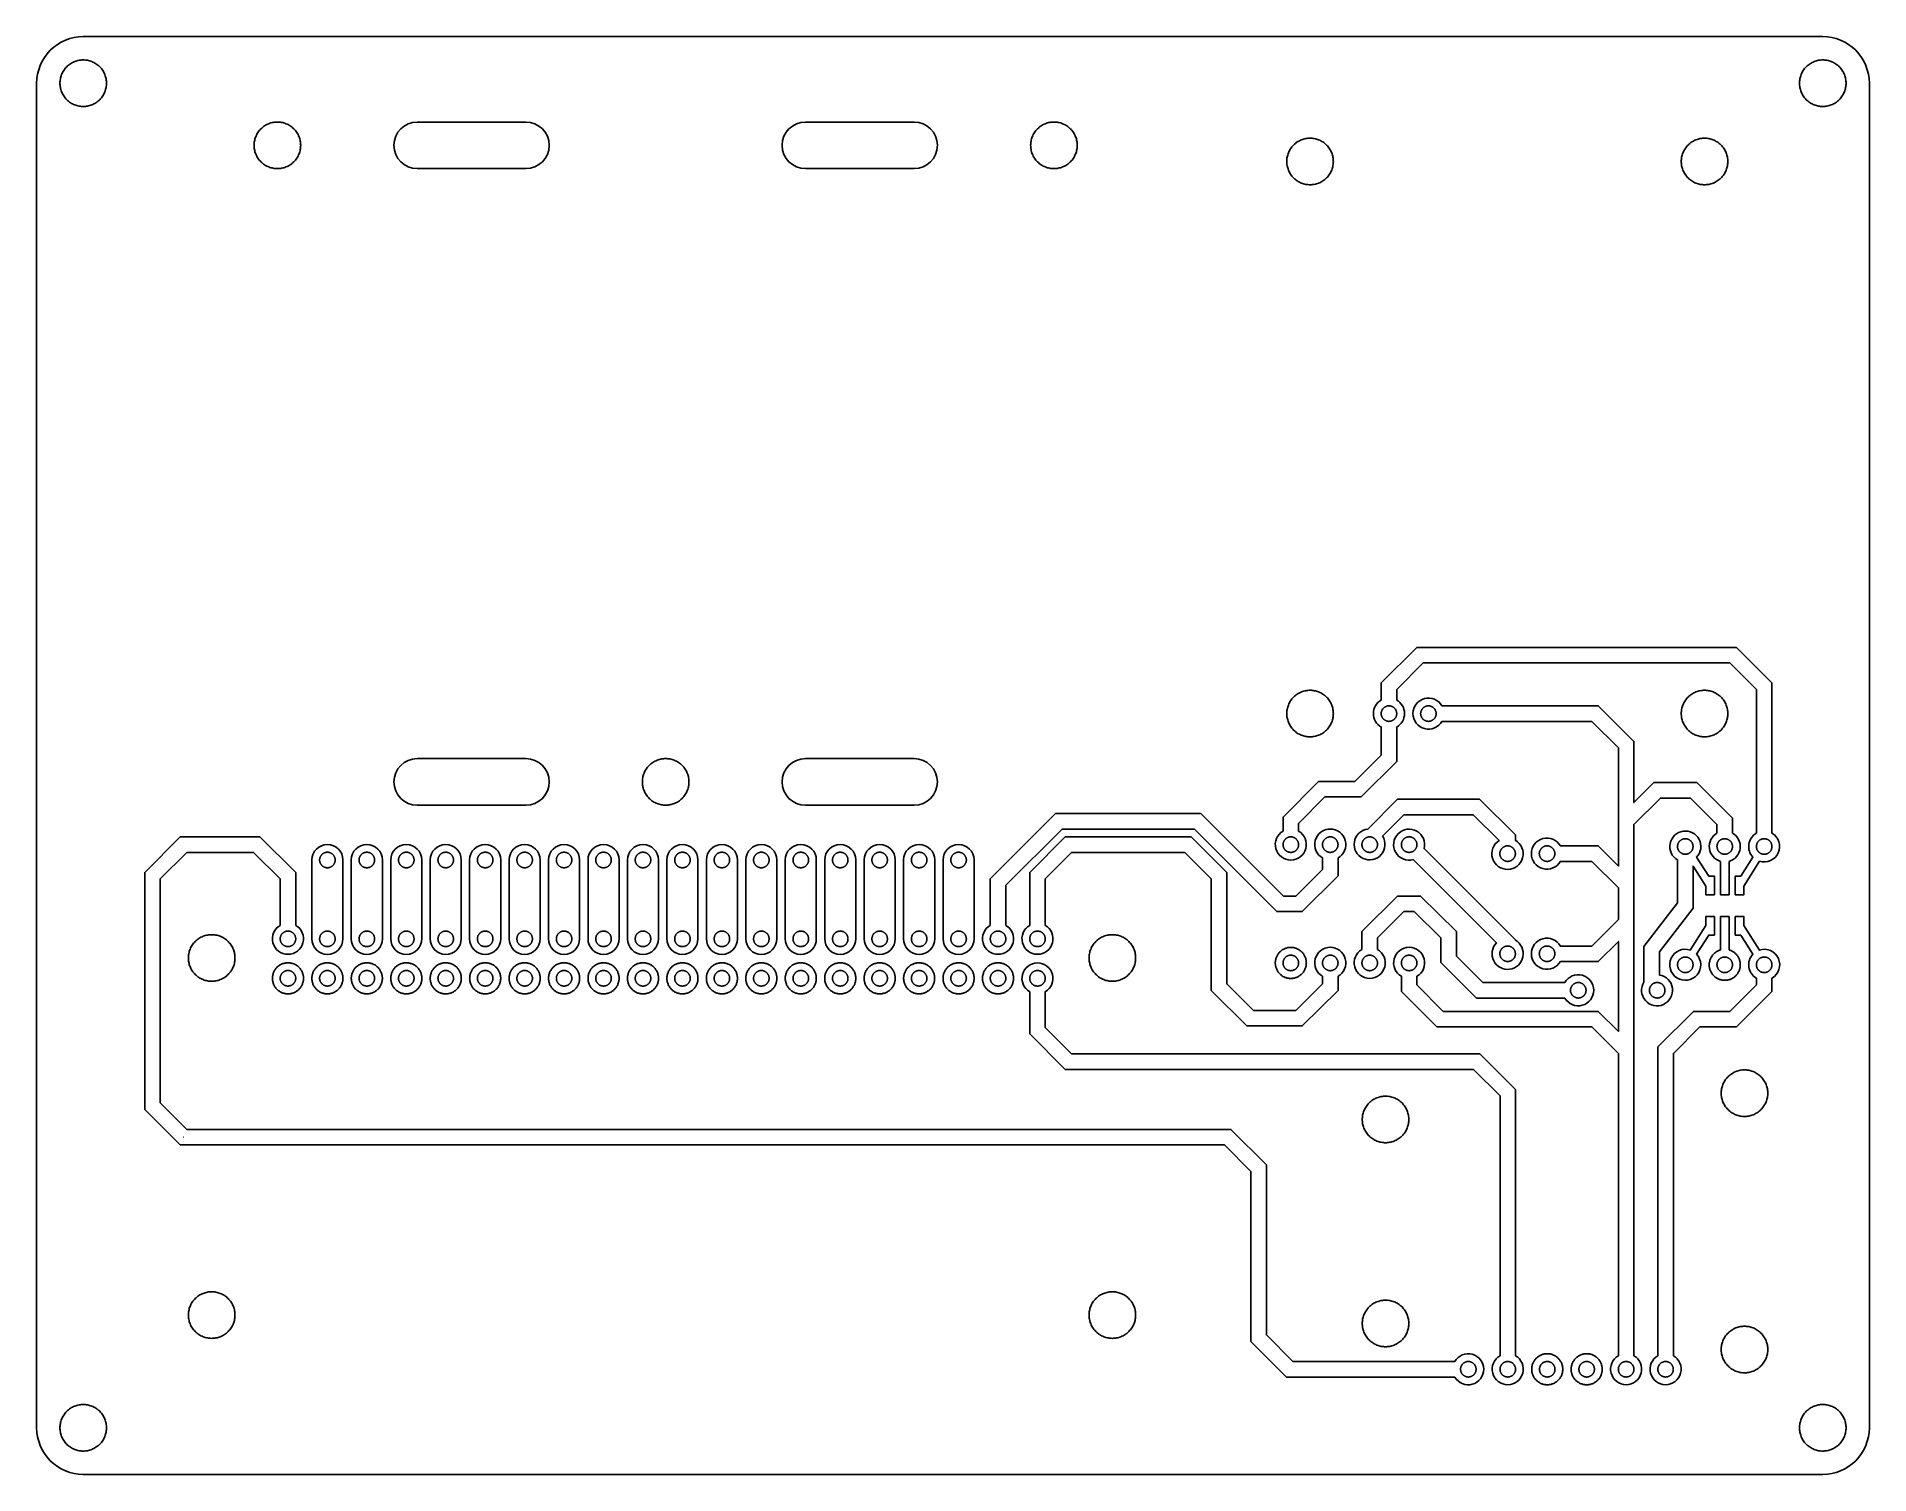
# Model space of a CAD drawing. Header units: millimetres. Extents: x 0 to 118, y 0 to 93.
import ezdxf

# ---------------------------------------------------------------- set-up
doc = ezdxf.new("R2010")
doc.units = ezdxf.units.MM
doc.header["$MEASUREMENT"] = 0
for name, color, linetype in [('DRILL PTH', 172, 'Continuous'), ('DRILL SCREW', 132, 'Continuous'), ('ROUT', 212, 'Continuous'), ('TRACES', 12, 'Continuous')]:
    doc.layers.add(name, color=color, linetype=linetype)

msp = doc.modelspace()

# ---------------------------------------------------------------- linework, layer by layer
at = {"layer": 'DRILL PTH'}
for points in [[(87.57, 49), (87.57, 49.5), (87.07, 49.5), (86.57, 49.5), (86.57, 49), (86.57, 48.5), (87.07, 48.5), (87.57, 48.5), (87.57, 49)], [(90.11, 49), (90.11, 49.5), (89.61, 49.5), (89.11, 49.5), (89.11, 49), (89.11, 48.5), (89.61, 48.5), (90.11, 48.5), (90.11, 49)], [(81.25, 40.56), (81.25, 41.06), (80.75, 41.06), (80.25, 41.06), (80.25, 40.56), (80.25, 40.06), (80.75, 40.06), (81.25, 40.06), (81.25, 40.56)], [(83.79, 40.56), (83.79, 41.06), (83.29, 41.06), (82.79, 41.06), (82.79, 40.56), (82.79, 40.06), (83.29, 40.06), (83.79, 40.06), (83.79, 40.56)], [(86.33, 40.56), (86.33, 41.06), (85.83, 41.06), (85.33, 41.06), (85.33, 40.56), (85.33, 40.06), (85.83, 40.06), (86.33, 40.06), (86.33, 40.56)], [(88.87, 40.56), (88.87, 41.06), (88.37, 41.06), (87.87, 41.06), (87.87, 40.56), (87.87, 40.06), (88.37, 40.06), (88.87, 40.06), (88.87, 40.56)], [(95.21, 39.98), (95.21, 40.48), (94.71, 40.48), (94.21, 40.48), (94.21, 39.98), (94.21, 39.48), (94.71, 39.48), (95.21, 39.48), (95.21, 39.98)], [(97.75, 39.98), (97.75, 40.48), (97.25, 40.48), (96.75, 40.48), (96.75, 39.98), (96.75, 39.48), (97.25, 39.48), (97.75, 39.48), (97.75, 39.98)], [(106.65, 40.44), (106.65, 40.94), (106.15, 40.94), (105.65, 40.94), (105.65, 40.44), (105.65, 39.94), (106.15, 39.94), (106.65, 39.94), (106.65, 40.44)], [(109.19, 40.44), (109.19, 40.94), (108.69, 40.94), (108.19, 40.94), (108.19, 40.44), (108.19, 39.94), (108.69, 39.94), (109.19, 39.94), (109.19, 40.44)], [(111.73, 40.44), (111.73, 40.94), (111.23, 40.94), (110.73, 40.94), (110.73, 40.44), (110.73, 39.94), (111.23, 39.94), (111.73, 39.94), (111.73, 40.44)], [(19.22, 39.57), (19.22, 40.07), (18.72, 40.07), (18.22, 40.07), (18.22, 39.57), (18.22, 39.07), (18.72, 39.07), (19.22, 39.07), (19.22, 39.57)], [(21.76, 39.57), (21.76, 40.07), (21.26, 40.07), (20.76, 40.07), (20.76, 39.57), (20.76, 39.07), (21.26, 39.07), (21.76, 39.07), (21.76, 39.57)], [(24.3, 39.57), (24.3, 40.07), (23.8, 40.07), (23.3, 40.07), (23.3, 39.57), (23.3, 39.07), (23.8, 39.07), (24.3, 39.07), (24.3, 39.57)], [(26.84, 39.57), (26.84, 40.07), (26.34, 40.07), (25.84, 40.07), (25.84, 39.57), (25.84, 39.07), (26.34, 39.07), (26.84, 39.07), (26.84, 39.57)], [(29.38, 39.57), (29.38, 40.07), (28.88, 40.07), (28.38, 40.07), (28.38, 39.57), (28.38, 39.07), (28.88, 39.07), (29.38, 39.07), (29.38, 39.57)], [(31.92, 39.57), (31.92, 40.07), (31.42, 40.07), (30.92, 40.07), (30.92, 39.57), (30.92, 39.07), (31.42, 39.07), (31.92, 39.07), (31.92, 39.57)], [(34.46, 39.57), (34.46, 40.07), (33.96, 40.07), (33.46, 40.07), (33.46, 39.57), (33.46, 39.07), (33.96, 39.07), (34.46, 39.07), (34.46, 39.57)], [(37, 39.57), (37, 40.07), (36.5, 40.07), (36, 40.07), (36, 39.57), (36, 39.07), (36.5, 39.07), (37, 39.07), (37, 39.57)], [(39.54, 39.57), (39.54, 40.07), (39.04, 40.07), (38.54, 40.07), (38.54, 39.57), (38.54, 39.07), (39.04, 39.07), (39.54, 39.07), (39.54, 39.57)], [(42.08, 39.57), (42.08, 40.07), (41.58, 40.07), (41.08, 40.07), (41.08, 39.57), (41.08, 39.07), (41.58, 39.07), (42.08, 39.07), (42.08, 39.57)], [(44.62, 39.57), (44.62, 40.07), (44.12, 40.07), (43.62, 40.07), (43.62, 39.57), (43.62, 39.07), (44.12, 39.07), (44.62, 39.07), (44.62, 39.57)], [(47.16, 39.57), (47.16, 40.07), (46.66, 40.07), (46.16, 40.07), (46.16, 39.57), (46.16, 39.07), (46.66, 39.07), (47.16, 39.07), (47.16, 39.57)], [(49.7, 39.57), (49.7, 40.07), (49.2, 40.07), (48.7, 40.07), (48.7, 39.57), (48.7, 39.07), (49.2, 39.07), (49.7, 39.07), (49.7, 39.57)], [(52.24, 39.57), (52.24, 40.07), (51.74, 40.07), (51.24, 40.07), (51.24, 39.57), (51.24, 39.07), (51.74, 39.07), (52.24, 39.07), (52.24, 39.57)], [(54.78, 39.57), (54.78, 40.07), (54.28, 40.07), (53.78, 40.07), (53.78, 39.57), (53.78, 39.07), (54.28, 39.07), (54.78, 39.07), (54.78, 39.57)], [(57.32, 39.57), (57.32, 40.07), (56.82, 40.07), (56.32, 40.07), (56.32, 39.57), (56.32, 39.07), (56.82, 39.07), (57.32, 39.07), (57.32, 39.57)], [(59.86, 39.57), (59.86, 40.07), (59.36, 40.07), (58.86, 40.07), (58.86, 39.57), (58.86, 39.07), (59.36, 39.07), (59.86, 39.07), (59.86, 39.57)], [(16.68, 34.49), (16.68, 34.99), (16.18, 34.99), (15.68, 34.99), (15.68, 34.49), (15.68, 33.99), (16.18, 33.99), (16.68, 33.99), (16.68, 34.49)], [(19.22, 34.49), (19.22, 34.99), (18.72, 34.99), (18.22, 34.99), (18.22, 34.49), (18.22, 33.99), (18.72, 33.99), (19.22, 33.99), (19.22, 34.49)], [(21.76, 34.49), (21.76, 34.99), (21.26, 34.99), (20.76, 34.99), (20.76, 34.49), (20.76, 33.99), (21.26, 33.99), (21.76, 33.99), (21.76, 34.49)], [(24.3, 34.49), (24.3, 34.99), (23.8, 34.99), (23.3, 34.99), (23.3, 34.49), (23.3, 33.99), (23.8, 33.99), (24.3, 33.99), (24.3, 34.49)], [(26.84, 34.49), (26.84, 34.99), (26.34, 34.99), (25.84, 34.99), (25.84, 34.49), (25.84, 33.99), (26.34, 33.99), (26.84, 33.99), (26.84, 34.49)], [(29.38, 34.49), (29.38, 34.99), (28.88, 34.99), (28.38, 34.99), (28.38, 34.49), (28.38, 33.99), (28.88, 33.99), (29.38, 33.99), (29.38, 34.49)], [(31.92, 34.49), (31.92, 34.99), (31.42, 34.99), (30.92, 34.99), (30.92, 34.49), (30.92, 33.99), (31.42, 33.99), (31.92, 33.99), (31.92, 34.49)], [(34.46, 34.49), (34.46, 34.99), (33.96, 34.99), (33.46, 34.99), (33.46, 34.49), (33.46, 33.99), (33.96, 33.99), (34.46, 33.99), (34.46, 34.49)], [(37, 34.49), (37, 34.99), (36.5, 34.99), (36, 34.99), (36, 34.49), (36, 33.99), (36.5, 33.99), (37, 33.99), (37, 34.49)], [(39.54, 34.49), (39.54, 34.99), (39.04, 34.99), (38.54, 34.99), (38.54, 34.49), (38.54, 33.99), (39.04, 33.99), (39.54, 33.99), (39.54, 34.49)], [(42.08, 34.49), (42.08, 34.99), (41.58, 34.99), (41.08, 34.99), (41.08, 34.49), (41.08, 33.99), (41.58, 33.99), (42.08, 33.99), (42.08, 34.49)], [(44.62, 34.49), (44.62, 34.99), (44.12, 34.99), (43.62, 34.99), (43.62, 34.49), (43.62, 33.99), (44.12, 33.99), (44.62, 33.99), (44.62, 34.49)], [(47.16, 34.49), (47.16, 34.99), (46.66, 34.99), (46.16, 34.99), (46.16, 34.49), (46.16, 33.99), (46.66, 33.99), (47.16, 33.99), (47.16, 34.49)], [(49.7, 34.49), (49.7, 34.99), (49.2, 34.99), (48.7, 34.99), (48.7, 34.49), (48.7, 33.99), (49.2, 33.99), (49.7, 33.99), (49.7, 34.49)], [(52.24, 34.49), (52.24, 34.99), (51.74, 34.99), (51.24, 34.99), (51.24, 34.49), (51.24, 33.99), (51.74, 33.99), (52.24, 33.99), (52.24, 34.49)], [(54.78, 34.49), (54.78, 34.99), (54.28, 34.99), (53.78, 34.99), (53.78, 34.49), (53.78, 33.99), (54.28, 33.99), (54.78, 33.99), (54.78, 34.49)], [(57.32, 34.49), (57.32, 34.99), (56.82, 34.99), (56.32, 34.99), (56.32, 34.49), (56.32, 33.99), (56.82, 33.99), (57.32, 33.99), (57.32, 34.49)], [(59.86, 34.49), (59.86, 34.99), (59.36, 34.99), (58.86, 34.99), (58.86, 34.49), (58.86, 33.99), (59.36, 33.99), (59.86, 33.99), (59.86, 34.49)], [(62.4, 34.49), (62.4, 34.99), (61.9, 34.99), (61.4, 34.99), (61.4, 34.49), (61.4, 33.99), (61.9, 33.99), (62.4, 33.99), (62.4, 34.49)], [(64.94, 34.49), (64.94, 34.99), (64.44, 34.99), (63.94, 34.99), (63.94, 34.49), (63.94, 33.99), (64.44, 33.99), (64.94, 33.99), (64.94, 34.49)], [(81.25, 32.94), (81.25, 33.44), (80.75, 33.44), (80.25, 33.44), (80.25, 32.94), (80.25, 32.44), (80.75, 32.44), (81.25, 32.44), (81.25, 32.94)], [(83.79, 32.94), (83.79, 33.44), (83.29, 33.44), (82.79, 33.44), (82.79, 32.94), (82.79, 32.44), (83.29, 32.44), (83.79, 32.44), (83.79, 32.94)], [(86.33, 32.94), (86.33, 33.44), (85.83, 33.44), (85.33, 33.44), (85.33, 32.94), (85.33, 32.44), (85.83, 32.44), (86.33, 32.44), (86.33, 32.94)], [(88.87, 32.94), (88.87, 33.44), (88.37, 33.44), (87.87, 33.44), (87.87, 32.94), (87.87, 32.44), (88.37, 32.44), (88.87, 32.44), (88.87, 32.94)], [(95.21, 33.53), (95.21, 34.03), (94.71, 34.03), (94.21, 34.03), (94.21, 33.53), (94.21, 33.03), (94.71, 33.03), (95.21, 33.03), (95.21, 33.53)], [(97.75, 33.53), (97.75, 34.03), (97.25, 34.03), (96.75, 34.03), (96.75, 33.53), (96.75, 33.03), (97.25, 33.03), (97.75, 33.03), (97.75, 33.53)], [(106.65, 32.82), (106.65, 33.32), (106.15, 33.32), (105.65, 33.32), (105.65, 32.82), (105.65, 32.32), (106.15, 32.32), (106.65, 32.32), (106.65, 32.82)], [(109.19, 32.82), (109.19, 33.32), (108.69, 33.32), (108.19, 33.32), (108.19, 32.82), (108.19, 32.32), (108.69, 32.32), (109.19, 32.32), (109.19, 32.82)], [(111.73, 32.82), (111.73, 33.32), (111.23, 33.32), (110.73, 33.32), (110.73, 32.82), (110.73, 32.32), (111.23, 32.32), (111.73, 32.32), (111.73, 32.82)], [(16.68, 31.95), (16.68, 32.45), (16.18, 32.45), (15.68, 32.45), (15.68, 31.95), (15.68, 31.45), (16.18, 31.45), (16.68, 31.45), (16.68, 31.95)], [(19.22, 31.95), (19.22, 32.45), (18.72, 32.45), (18.22, 32.45), (18.22, 31.95), (18.22, 31.45), (18.72, 31.45), (19.22, 31.45), (19.22, 31.95)], [(21.76, 31.95), (21.76, 32.45), (21.26, 32.45), (20.76, 32.45), (20.76, 31.95), (20.76, 31.45), (21.26, 31.45), (21.76, 31.45), (21.76, 31.95)], [(24.3, 31.95), (24.3, 32.45), (23.8, 32.45), (23.3, 32.45), (23.3, 31.95), (23.3, 31.45), (23.8, 31.45), (24.3, 31.45), (24.3, 31.95)], [(26.84, 31.95), (26.84, 32.45), (26.34, 32.45), (25.84, 32.45), (25.84, 31.95), (25.84, 31.45), (26.34, 31.45), (26.84, 31.45), (26.84, 31.95)], [(29.38, 31.95), (29.38, 32.45), (28.88, 32.45), (28.38, 32.45), (28.38, 31.95), (28.38, 31.45), (28.88, 31.45), (29.38, 31.45), (29.38, 31.95)], [(31.92, 31.95), (31.92, 32.45), (31.42, 32.45), (30.92, 32.45), (30.92, 31.95), (30.92, 31.45), (31.42, 31.45), (31.92, 31.45), (31.92, 31.95)], [(34.46, 31.95), (34.46, 32.45), (33.96, 32.45), (33.46, 32.45), (33.46, 31.95), (33.46, 31.45), (33.96, 31.45), (34.46, 31.45), (34.46, 31.95)], [(37, 31.95), (37, 32.45), (36.5, 32.45), (36, 32.45), (36, 31.95), (36, 31.45), (36.5, 31.45), (37, 31.45), (37, 31.95)], [(39.54, 31.95), (39.54, 32.45), (39.04, 32.45), (38.54, 32.45), (38.54, 31.95), (38.54, 31.45), (39.04, 31.45), (39.54, 31.45), (39.54, 31.95)], [(42.08, 31.95), (42.08, 32.45), (41.58, 32.45), (41.08, 32.45), (41.08, 31.95), (41.08, 31.45), (41.58, 31.45), (42.08, 31.45), (42.08, 31.95)], [(44.62, 31.95), (44.62, 32.45), (44.12, 32.45), (43.62, 32.45), (43.62, 31.95), (43.62, 31.45), (44.12, 31.45), (44.62, 31.45), (44.62, 31.95)], [(47.16, 31.95), (47.16, 32.45), (46.66, 32.45), (46.16, 32.45), (46.16, 31.95), (46.16, 31.45), (46.66, 31.45), (47.16, 31.45), (47.16, 31.95)], [(49.7, 31.95), (49.7, 32.45), (49.2, 32.45), (48.7, 32.45), (48.7, 31.95), (48.7, 31.45), (49.2, 31.45), (49.7, 31.45), (49.7, 31.95)], [(52.24, 31.95), (52.24, 32.45), (51.74, 32.45), (51.24, 32.45), (51.24, 31.95), (51.24, 31.45), (51.74, 31.45), (52.24, 31.45), (52.24, 31.95)], [(54.78, 31.95), (54.78, 32.45), (54.28, 32.45), (53.78, 32.45), (53.78, 31.95), (53.78, 31.45), (54.28, 31.45), (54.78, 31.45), (54.78, 31.95)], [(57.32, 31.95), (57.32, 32.45), (56.82, 32.45), (56.32, 32.45), (56.32, 31.95), (56.32, 31.45), (56.82, 31.45), (57.32, 31.45), (57.32, 31.95)], [(59.86, 31.95), (59.86, 32.45), (59.36, 32.45), (58.86, 32.45), (58.86, 31.95), (58.86, 31.45), (59.36, 31.45), (59.86, 31.45), (59.86, 31.95)], [(62.4, 31.95), (62.4, 32.45), (61.9, 32.45), (61.4, 32.45), (61.4, 31.95), (61.4, 31.45), (61.9, 31.45), (62.4, 31.45), (62.4, 31.95)], [(64.94, 31.95), (64.94, 32.45), (64.44, 32.45), (63.94, 32.45), (63.94, 31.95), (63.94, 31.45), (64.44, 31.45), (64.94, 31.45), (64.94, 31.95)], [(99.76, 31.18), (99.76, 31.68), (99.26, 31.68), (98.76, 31.68), (98.76, 31.18), (98.76, 30.68), (99.26, 30.68), (99.76, 30.68), (99.76, 31.18)], [(104.84, 31.18), (104.84, 31.68), (104.34, 31.68), (103.84, 31.68), (103.84, 31.18), (103.84, 30.68), (104.34, 30.68), (104.84, 30.68), (104.84, 31.18)], [(92.68, 6.77), (92.68, 7.27), (92.18, 7.27), (91.68, 7.27), (91.68, 6.77), (91.68, 6.27), (92.18, 6.27), (92.68, 6.27), (92.68, 6.77)], [(95.22, 6.77), (95.22, 7.27), (94.72, 7.27), (94.22, 7.27), (94.22, 6.77), (94.22, 6.27), (94.72, 6.27), (95.22, 6.27), (95.22, 6.77)], [(97.76, 6.77), (97.76, 7.27), (97.26, 7.27), (96.76, 7.27), (96.76, 6.77), (96.76, 6.27), (97.26, 6.27), (97.76, 6.27), (97.76, 6.77)], [(100.3, 6.77), (100.3, 7.27), (99.8, 7.27), (99.3, 7.27), (99.3, 6.77), (99.3, 6.27), (99.8, 6.27), (100.3, 6.27), (100.3, 6.77)], [(102.84, 6.77), (102.84, 7.27), (102.34, 7.27), (101.84, 7.27), (101.84, 6.77), (101.84, 6.27), (102.34, 6.27), (102.84, 6.27), (102.84, 6.77)], [(105.38, 6.77), (105.38, 7.27), (104.88, 7.27), (104.38, 7.27), (104.38, 6.77), (104.38, 6.27), (104.88, 6.27), (105.38, 6.27), (105.38, 6.77)]]:
    msp.add_rational_spline(points, [1, 0.707106781187, 1, 0.707106781187, 1, 0.707106781187, 1, 0.707106781187, 1], degree=2, knots=[0, 0, 0, 0.785398, 0.785398, 1.570796, 1.570796, 2.356194, 2.356194, 3.141593, 3.141593, 3.141593], dxfattribs=at)
at = {"layer": 'DRILL SCREW'}
for points in [[(4.5, 89.6), (4.5, 91.1), (3, 91.1), (1.5, 91.1), (1.5, 89.6), (1.5, 88.1), (3, 88.1), (4.5, 88.1), (4.5, 89.6)], [(116.5, 89.6), (116.5, 91.1), (115, 91.1), (113.5, 91.1), (113.5, 89.6), (113.5, 88.1), (115, 88.1), (116.5, 88.1), (116.5, 89.6)], [(17, 85.6), (17, 87.1), (15.5, 87.1), (14, 87.1), (14, 85.6), (14, 84.1), (15.5, 84.1), (17, 84.1), (17, 85.6)], [(67, 85.6), (67, 87.1), (65.5, 87.1), (64, 87.1), (64, 85.6), (64, 84.1), (65.5, 84.1), (67, 84.1), (67, 85.6)], [(83.49, 84.56), (83.49, 86.06), (81.99, 86.06), (80.49, 86.06), (80.49, 84.56), (80.49, 83.06), (81.99, 83.06), (83.49, 83.06), (83.49, 84.56)], [(108.89, 84.56), (108.89, 86.06), (107.39, 86.06), (105.89, 86.06), (105.89, 84.56), (105.89, 83.06), (107.39, 83.06), (108.89, 83.06), (108.89, 84.56)], [(83.49, 49), (83.49, 50.5), (81.99, 50.5), (80.49, 50.5), (80.49, 49), (80.49, 47.5), (81.99, 47.5), (83.49, 47.5), (83.49, 49)], [(108.89, 49), (108.89, 50.5), (107.39, 50.5), (105.89, 50.5), (105.89, 49), (105.89, 47.5), (107.39, 47.5), (108.89, 47.5), (108.89, 49)], [(42, 44.6), (42, 46.1), (40.5, 46.1), (39, 46.1), (39, 44.6), (39, 43.1), (40.5, 43.1), (42, 43.1), (42, 44.6)], [(12.77, 33.26), (12.77, 34.76), (11.27, 34.76), (9.77, 34.76), (9.77, 33.26), (9.77, 31.76), (11.27, 31.76), (12.77, 31.76), (12.77, 33.26)], [(70.76, 33.26), (70.76, 34.76), (69.26, 34.76), (67.76, 34.76), (67.76, 33.26), (67.76, 31.76), (69.26, 31.76), (70.76, 31.76), (70.76, 33.26)], [(111.46, 24.55), (111.46, 26.05), (109.96, 26.05), (108.46, 26.05), (108.46, 24.55), (108.46, 23.05), (109.96, 23.05), (111.46, 23.05), (111.46, 24.55)], [(88.35, 22.86), (88.35, 24.36), (86.85, 24.36), (85.35, 24.36), (85.35, 22.86), (85.35, 21.36), (86.85, 21.36), (88.35, 21.36), (88.35, 22.86)], [(12.77, 10.26), (12.77, 11.76), (11.27, 11.76), (9.77, 11.76), (9.77, 10.26), (9.77, 8.76), (11.27, 8.76), (12.77, 8.76), (12.77, 10.26)], [(70.76, 10.26), (70.76, 11.76), (69.26, 11.76), (67.76, 11.76), (67.76, 10.26), (67.76, 8.76), (69.26, 8.76), (70.76, 8.76), (70.76, 10.26)], [(88.35, 9.72), (88.35, 11.22), (86.85, 11.22), (85.35, 11.22), (85.35, 9.72), (85.35, 8.22), (86.85, 8.22), (88.35, 8.22), (88.35, 9.72)], [(111.46, 8.04), (111.46, 9.54), (109.96, 9.54), (108.46, 9.54), (108.46, 8.04), (108.46, 6.54), (109.96, 6.54), (111.46, 6.54), (111.46, 8.04)], [(4.5, 3), (4.5, 4.5), (3, 4.5), (1.5, 4.5), (1.5, 3), (1.5, 1.5), (3, 1.5), (4.5, 1.5), (4.5, 3)], [(116.5, 3), (116.5, 4.5), (115, 4.5), (113.5, 4.5), (113.5, 3), (113.5, 1.5), (115, 1.5), (116.5, 1.5), (116.5, 3)]]:
    msp.add_rational_spline(points, [1, 0.707106781187, 1, 0.707106781187, 1, 0.707106781187, 1, 0.707106781187, 1], degree=2, knots=[0, 0, 0, 2.356194, 2.356194, 4.712389, 4.712389, 7.068583, 7.068583, 9.424778, 9.424778, 9.424778], dxfattribs=at)
at = {"layer": 'ROUT'}
for points in [[(115, 0), (3, 0, -0.414214), (0, 3), (0, 89.6, -0.414214), (3, 92.6), (115, 92.6, -0.414214), (118, 89.6), (118, 3, -0.414214)], [(31.5, 84.1, 1), (31.5, 87.1), (24.5, 87.1, 1), (24.5, 84.1)], [(56.5, 84.1, 1), (56.5, 87.1), (49.5, 87.1, 1), (49.5, 84.1)], [(31.5, 43.1, 1), (31.5, 46.1), (24.5, 46.1, 1), (24.5, 43.1)], [(56.5, 43.1, 1), (56.5, 46.1), (49.5, 46.1, 1), (49.5, 43.1)]]:
    msp.add_lwpolyline(points, format="xyb", close=True, dxfattribs=at)
at = {"layer": 'TRACES'}
for p, q in [((108.42, 38.53), (108.42, 39.48)), ((108.97, 38.53), (108.97, 39.48)), ((108.42, 34.73), (108.42, 33.78)), ((108.97, 34.73), (108.97, 33.78)), ((103.99, 31.52), (103.99, 31.53)), ((9.48, 21.72), (9.46, 21.72))]:
    msp.add_line(p, q, dxfattribs=at)
for points in [[(110.92, 39.49, 0.89942), (111.73, 41.3), (111.73, 50.97), (109.44, 53.26), (88.87, 53.26), (86.57, 50.97), (86.57, 49.87, 0.57735), (86.57, 48.13), (86.57, 46.33), (84.87, 44.63), (82.54, 44.63), (80.25, 42.33), (80.25, 41.43, 3.732051), (81.25, 41.43), (81.25, 41.92), (82.95, 43.63), (85.28, 43.63), (87.57, 45.92), (87.57, 48.13, 0.57735), (87.57, 49.87), (87.57, 50.55), (89.28, 52.26), (109.02, 52.26), (110.73, 50.55), (110.73, 41.3, 0.483255), (110.5, 39.75), (109.72, 38.53), (109.37, 38.53), (109.37, 37.33), (109.92, 37.33), (109.92, 37.89)], [(74.54, 41.56), (79.85, 36.25), (81.49, 36.25), (83.79, 38.55), (83.79, 39.7, 3.732051), (82.79, 39.7), (82.79, 38.96), (81.08, 37.25), (80.27, 37.25), (74.96, 42.56), (65.61, 42.56), (61.4, 38.35), (61.4, 35.36, 3.732051), (62.4, 35.36), (62.4, 37.94), (66.02, 41.56)], [(86.66, 41.11), (88.03, 42.48), (92.5, 42.48), (94.16, 40.82, 3.554409), (95.21, 40.84), (95.21, 41.19), (92.91, 43.48), (87.62, 43.48), (85.7, 41.56, 3.461355)], [(95.21, 34.4), (95.21, 34.43), (89.33, 40.31, 3.732051), (88.63, 39.6), (93.99, 34.23, 2.919757)], [(105.65, 39.57), (105.65, 36.8), (103.49, 33.99), (103.49, 31.71, 3.344371), (104.49, 32.16), (104.49, 33.65), (106.65, 36.46), (106.65, 39.18), (107.47, 37.89), (107.47, 37.33), (108.02, 37.33), (108.02, 38.53), (107.66, 38.53), (106.88, 39.75, 2.870383)], [(16.68, 35.36), (16.68, 38.77), (14.38, 41.06), (9.25, 41.06), (6.96, 38.77), (6.96, 23.51), (9.25, 21.22), (72.81, 21.22), (76.48, 21.22), (78.18, 19.51), (78.18, 8.56), (80.48, 6.27), (91.31, 6.27, 3.732051), (91.31, 7.27), (80.89, 7.27), (79.18, 8.98), (79.18, 19.93), (76.89, 22.22), (72.81, 22.22), (9.67, 22.22), (7.96, 23.93), (7.96, 38.36), (9.67, 40.06), (13.97, 40.06), (15.68, 38.36), (15.68, 35.36, 3.732051)], [(17.72, 34.49, 1), (19.72, 34.49), (19.72, 39.57, 1), (17.72, 39.57)], [(22.26, 39.57, 1), (20.26, 39.57), (20.26, 34.49, 1), (22.26, 34.49)], [(22.8, 34.49, 1), (24.8, 34.49), (24.8, 39.57, 1), (22.8, 39.57)], [(27.34, 39.57, 1), (25.34, 39.57), (25.34, 34.49, 1), (27.34, 34.49)], [(27.88, 34.49, 1), (29.88, 34.49), (29.88, 39.57, 1), (27.88, 39.57)], [(32.42, 39.57, 1), (30.42, 39.57), (30.42, 34.49, 1), (32.42, 34.49)], [(32.96, 34.49, 1), (34.96, 34.49), (34.96, 39.57, 1), (32.96, 39.57)], [(37.5, 39.57, 1), (35.5, 39.57), (35.5, 34.49, 1), (37.5, 34.49)], [(38.04, 34.49, 1), (40.04, 34.49), (40.04, 39.57, 1), (38.04, 39.57)], [(42.58, 39.57, 1), (40.58, 39.57), (40.58, 34.49, 1), (42.58, 34.49)], [(43.12, 34.49, 1), (45.12, 34.49), (45.12, 39.57, 1), (43.12, 39.57)], [(47.66, 39.57, 1), (45.66, 39.57), (45.66, 34.49, 1), (47.66, 34.49)], [(48.2, 34.49, 1), (50.2, 34.49), (50.2, 39.57, 1), (48.2, 39.57)], [(52.74, 39.57, 1), (50.74, 39.57), (50.74, 34.49, 1), (52.74, 34.49)], [(53.28, 34.49, 1), (55.28, 34.49), (55.28, 39.57, 1), (53.28, 39.57)], [(57.82, 39.57, 1), (55.82, 39.57), (55.82, 34.49, 1), (57.82, 34.49)], [(60.36, 39.57, 1), (58.36, 39.57), (58.36, 34.49, 1), (60.36, 34.49)], [(64.94, 35.36), (64.94, 38.36), (66.64, 40.06), (73.92, 40.06), (75.63, 38.36), (75.63, 31.17), (77.92, 28.88), (81.49, 28.88), (83.79, 31.17), (83.79, 32.08, 3.732051), (82.79, 32.08), (82.79, 31.59), (81.08, 29.88), (78.34, 29.88), (76.63, 31.59), (76.63, 38.77), (74.34, 41.06), (66.23, 41.06), (63.94, 38.77), (63.94, 35.36, 3.732051)], [(85.33, 33.81, 3.732051), (86.33, 33.81), (86.33, 34.55), (88.03, 36.25), (88.7, 36.25), (90.41, 34.55), (90.41, 32.97), (92.7, 30.68), (98.39, 30.68, 3.732051), (98.39, 31.68), (93.11, 31.68), (91.41, 33.38), (91.41, 34.96), (89.11, 37.25), (87.62, 37.25), (85.33, 34.96)], [(110.73, 31.95), (110.73, 31.53), (109.02, 29.82), (106.67, 29.82), (104.38, 27.53), (104.38, 7.64, 3.732051), (105.38, 7.64), (105.38, 27.11), (107.09, 28.82), (109.44, 28.82), (111.73, 31.11), (111.73, 31.95, 0.89942), (110.92, 33.77), (109.92, 35.36), (109.92, 35.93), (109.37, 35.93), (109.37, 34.73), (109.72, 34.73), (110.5, 33.5, 0.483255)], [(106.88, 33.5), (107.66, 34.73), (108.02, 34.73), (108.02, 35.93), (107.47, 35.93), (107.47, 35.36), (106.46, 33.77, 7.872983)], [(63.94, 31.08), (63.94, 28.37), (66.23, 26.08), (92.51, 26.08), (94.22, 24.37), (94.22, 7.64, 3.732051), (95.22, 7.64), (95.22, 24.78), (92.93, 27.08), (66.64, 27.08), (64.94, 28.78), (64.94, 31.08, 3.732051)]]:
    msp.add_lwpolyline(points, format="xyb", close=True, dxfattribs=at)
msp.add_lwpolyline([(108.97, 39.48, 0.662124), (109.19, 41.3), (109.19, 42.27), (106.9, 44.56), (104.13, 44.56), (102.84, 43.27), (102.84, 47.21), (102.69, 47.35), (100.55, 49.5), (90.48, 49.5, 3.732051), (90.48, 48.5), (100.13, 48.5), (101.84, 46.79), (101.84, 39.18), (100.55, 40.48), (98.11, 40.48, 3.732051), (98.11, 39.48), (100.13, 39.48), (101.84, 37.77), (101.84, 35.74), (100.13, 34.03), (98.11, 34.03, 3.732051), (98.11, 33.03), (100.55, 33.03), (101.84, 34.33), (101.84, 28.53), (100.55, 29.82), (90.57, 29.82), (88.87, 31.53), (88.87, 32.08, 3.732051), (87.87, 32.08), (87.87, 31.11), (90.16, 28.82), (100.13, 28.82), (101.84, 27.11), (101.84, 7.64, 3.732051), (102.84, 7.64), (102.84, 41.86), (104.55, 43.56), (106.48, 43.56), (108.19, 41.86), (108.19, 41.3, 0.662124), (108.42, 39.48)], format="xyb", dxfattribs=at)
for points in [[(108.42, 38.53), (108.42, 37.33), (108.97, 37.33), (108.97, 38.53)], [(108.97, 34.73), (108.97, 35.93), (108.42, 35.93), (108.42, 34.73)]]:
    msp.add_lwpolyline(points, dxfattribs=at)
for points, weights, knots in [([(81.75, 32.94), (81.75, 33.94), (80.75, 33.94), (79.75, 33.94), (79.75, 32.94), (79.75, 31.94), (80.75, 31.94), (81.75, 31.94), (81.75, 32.94)], [1, 0.707106781187, 1, 0.707106781187, 1, 0.707106781187, 1, 0.707106781187, 1], [0, 0, 0, 1.570796, 1.570796, 3.141593, 3.141593, 4.712389, 4.712389, 6.283185, 6.283185, 6.283185]), ([(108.42, 33.78), (107.58, 33.54), (107.7, 32.68), (107.82, 31.82), (108.69, 31.82), (109.56, 31.82), (109.68, 32.68), (109.8, 33.54), (108.97, 33.78)], [1, 0.754600831693, 1, 0.754600831693, 1, 0.754600831693, 1, 0.754600831693, 1], [0, 0, 0, 1.431501, 1.431501, 2.863003, 2.863003, 4.294504, 4.294504, 5.726006, 5.726006, 5.726006]), ([(17.18, 31.95), (17.18, 32.95), (16.18, 32.95), (15.18, 32.95), (15.18, 31.95), (15.18, 30.95), (16.18, 30.95), (17.18, 30.95), (17.18, 31.95)], [1, 0.707106781187, 1, 0.707106781187, 1, 0.707106781187, 1, 0.707106781187, 1], [0, 0, 0, 1.570796, 1.570796, 3.141593, 3.141593, 4.712389, 4.712389, 6.283185, 6.283185, 6.283185]), ([(19.72, 31.95), (19.72, 32.95), (18.72, 32.95), (17.72, 32.95), (17.72, 31.95), (17.72, 30.95), (18.72, 30.95), (19.72, 30.95), (19.72, 31.95)], [1, 0.707106781187, 1, 0.707106781187, 1, 0.707106781187, 1, 0.707106781187, 1], [0, 0, 0, 1.570796, 1.570796, 3.141593, 3.141593, 4.712389, 4.712389, 6.283185, 6.283185, 6.283185]), ([(22.26, 31.95), (22.26, 32.95), (21.26, 32.95), (20.26, 32.95), (20.26, 31.95), (20.26, 30.95), (21.26, 30.95), (22.26, 30.95), (22.26, 31.95)], [1, 0.707106781187, 1, 0.707106781187, 1, 0.707106781187, 1, 0.707106781187, 1], [0, 0, 0, 1.570796, 1.570796, 3.141593, 3.141593, 4.712389, 4.712389, 6.283185, 6.283185, 6.283185]), ([(24.8, 31.95), (24.8, 32.95), (23.8, 32.95), (22.8, 32.95), (22.8, 31.95), (22.8, 30.95), (23.8, 30.95), (24.8, 30.95), (24.8, 31.95)], [1, 0.707106781187, 1, 0.707106781187, 1, 0.707106781187, 1, 0.707106781187, 1], [0, 0, 0, 1.570796, 1.570796, 3.141593, 3.141593, 4.712389, 4.712389, 6.283185, 6.283185, 6.283185]), ([(27.34, 31.95), (27.34, 32.95), (26.34, 32.95), (25.34, 32.95), (25.34, 31.95), (25.34, 30.95), (26.34, 30.95), (27.34, 30.95), (27.34, 31.95)], [1, 0.707106781187, 1, 0.707106781187, 1, 0.707106781187, 1, 0.707106781187, 1], [0, 0, 0, 1.570796, 1.570796, 3.141593, 3.141593, 4.712389, 4.712389, 6.283185, 6.283185, 6.283185]), ([(29.88, 31.95), (29.88, 32.95), (28.88, 32.95), (27.88, 32.95), (27.88, 31.95), (27.88, 30.95), (28.88, 30.95), (29.88, 30.95), (29.88, 31.95)], [1, 0.707106781187, 1, 0.707106781187, 1, 0.707106781187, 1, 0.707106781187, 1], [0, 0, 0, 1.570796, 1.570796, 3.141593, 3.141593, 4.712389, 4.712389, 6.283185, 6.283185, 6.283185]), ([(32.42, 31.95), (32.42, 32.95), (31.42, 32.95), (30.42, 32.95), (30.42, 31.95), (30.42, 30.95), (31.42, 30.95), (32.42, 30.95), (32.42, 31.95)], [1, 0.707106781187, 1, 0.707106781187, 1, 0.707106781187, 1, 0.707106781187, 1], [0, 0, 0, 1.570796, 1.570796, 3.141593, 3.141593, 4.712389, 4.712389, 6.283185, 6.283185, 6.283185]), ([(34.96, 31.95), (34.96, 32.95), (33.96, 32.95), (32.96, 32.95), (32.96, 31.95), (32.96, 30.95), (33.96, 30.95), (34.96, 30.95), (34.96, 31.95)], [1, 0.707106781187, 1, 0.707106781187, 1, 0.707106781187, 1, 0.707106781187, 1], [0, 0, 0, 1.570796, 1.570796, 3.141593, 3.141593, 4.712389, 4.712389, 6.283185, 6.283185, 6.283185]), ([(37.5, 31.95), (37.5, 32.95), (36.5, 32.95), (35.5, 32.95), (35.5, 31.95), (35.5, 30.95), (36.5, 30.95), (37.5, 30.95), (37.5, 31.95)], [1, 0.707106781187, 1, 0.707106781187, 1, 0.707106781187, 1, 0.707106781187, 1], [0, 0, 0, 1.570796, 1.570796, 3.141593, 3.141593, 4.712389, 4.712389, 6.283185, 6.283185, 6.283185]), ([(40.04, 31.95), (40.04, 32.95), (39.04, 32.95), (38.04, 32.95), (38.04, 31.95), (38.04, 30.95), (39.04, 30.95), (40.04, 30.95), (40.04, 31.95)], [1, 0.707106781187, 1, 0.707106781187, 1, 0.707106781187, 1, 0.707106781187, 1], [0, 0, 0, 1.570796, 1.570796, 3.141593, 3.141593, 4.712389, 4.712389, 6.283185, 6.283185, 6.283185]), ([(42.58, 31.95), (42.58, 32.95), (41.58, 32.95), (40.58, 32.95), (40.58, 31.95), (40.58, 30.95), (41.58, 30.95), (42.58, 30.95), (42.58, 31.95)], [1, 0.707106781187, 1, 0.707106781187, 1, 0.707106781187, 1, 0.707106781187, 1], [0, 0, 0, 1.570796, 1.570796, 3.141593, 3.141593, 4.712389, 4.712389, 6.283185, 6.283185, 6.283185]), ([(45.12, 31.95), (45.12, 32.95), (44.12, 32.95), (43.12, 32.95), (43.12, 31.95), (43.12, 30.95), (44.12, 30.95), (45.12, 30.95), (45.12, 31.95)], [1, 0.707106781187, 1, 0.707106781187, 1, 0.707106781187, 1, 0.707106781187, 1], [0, 0, 0, 1.570796, 1.570796, 3.141593, 3.141593, 4.712389, 4.712389, 6.283185, 6.283185, 6.283185]), ([(47.66, 31.95), (47.66, 32.95), (46.66, 32.95), (45.66, 32.95), (45.66, 31.95), (45.66, 30.95), (46.66, 30.95), (47.66, 30.95), (47.66, 31.95)], [1, 0.707106781187, 1, 0.707106781187, 1, 0.707106781187, 1, 0.707106781187, 1], [0, 0, 0, 1.570796, 1.570796, 3.141593, 3.141593, 4.712389, 4.712389, 6.283185, 6.283185, 6.283185]), ([(50.2, 31.95), (50.2, 32.95), (49.2, 32.95), (48.2, 32.95), (48.2, 31.95), (48.2, 30.95), (49.2, 30.95), (50.2, 30.95), (50.2, 31.95)], [1, 0.707106781187, 1, 0.707106781187, 1, 0.707106781187, 1, 0.707106781187, 1], [0, 0, 0, 1.570796, 1.570796, 3.141593, 3.141593, 4.712389, 4.712389, 6.283185, 6.283185, 6.283185]), ([(52.74, 31.95), (52.74, 32.95), (51.74, 32.95), (50.74, 32.95), (50.74, 31.95), (50.74, 30.95), (51.74, 30.95), (52.74, 30.95), (52.74, 31.95)], [1, 0.707106781187, 1, 0.707106781187, 1, 0.707106781187, 1, 0.707106781187, 1], [0, 0, 0, 1.570796, 1.570796, 3.141593, 3.141593, 4.712389, 4.712389, 6.283185, 6.283185, 6.283185]), ([(55.28, 31.95), (55.28, 32.95), (54.28, 32.95), (53.28, 32.95), (53.28, 31.95), (53.28, 30.95), (54.28, 30.95), (55.28, 30.95), (55.28, 31.95)], [1, 0.707106781187, 1, 0.707106781187, 1, 0.707106781187, 1, 0.707106781187, 1], [0, 0, 0, 1.570796, 1.570796, 3.141593, 3.141593, 4.712389, 4.712389, 6.283185, 6.283185, 6.283185]), ([(57.82, 31.95), (57.82, 32.95), (56.82, 32.95), (55.82, 32.95), (55.82, 31.95), (55.82, 30.95), (56.82, 30.95), (57.82, 30.95), (57.82, 31.95)], [1, 0.707106781187, 1, 0.707106781187, 1, 0.707106781187, 1, 0.707106781187, 1], [0, 0, 0, 1.570796, 1.570796, 3.141593, 3.141593, 4.712389, 4.712389, 6.283185, 6.283185, 6.283185]), ([(60.36, 31.95), (60.36, 32.95), (59.36, 32.95), (58.36, 32.95), (58.36, 31.95), (58.36, 30.95), (59.36, 30.95), (60.36, 30.95), (60.36, 31.95)], [1, 0.707106781187, 1, 0.707106781187, 1, 0.707106781187, 1, 0.707106781187, 1], [0, 0, 0, 1.570796, 1.570796, 3.141593, 3.141593, 4.712389, 4.712389, 6.283185, 6.283185, 6.283185]), ([(62.9, 31.95), (62.9, 32.95), (61.9, 32.95), (60.9, 32.95), (60.9, 31.95), (60.9, 30.95), (61.9, 30.95), (62.9, 30.95), (62.9, 31.95)], [1, 0.707106781187, 1, 0.707106781187, 1, 0.707106781187, 1, 0.707106781187, 1], [0, 0, 0, 1.570796, 1.570796, 3.141593, 3.141593, 4.712389, 4.712389, 6.283185, 6.283185, 6.283185]), ([(98.26, 6.77), (98.26, 7.77), (97.26, 7.77), (96.26, 7.77), (96.26, 6.77), (96.26, 5.77), (97.26, 5.77), (98.26, 5.77), (98.26, 6.77)], [1, 0.707106781187, 1, 0.707106781187, 1, 0.707106781187, 1, 0.707106781187, 1], [0, 0, 0, 1.570796, 1.570796, 3.141593, 3.141593, 4.712389, 4.712389, 6.283185, 6.283185, 6.283185]), ([(100.8, 6.77), (100.8, 7.77), (99.8, 7.77), (98.8, 7.77), (98.8, 6.77), (98.8, 5.77), (99.8, 5.77), (100.8, 5.77), (100.8, 6.77)], [1, 0.707106781187, 1, 0.707106781187, 1, 0.707106781187, 1, 0.707106781187, 1], [0, 0, 0, 1.570796, 1.570796, 3.141593, 3.141593, 4.712389, 4.712389, 6.283185, 6.283185, 6.283185])]:
    msp.add_rational_spline(points, weights, degree=2, knots=knots, dxfattribs=at)

doc.saveas('drawing.dxf')
